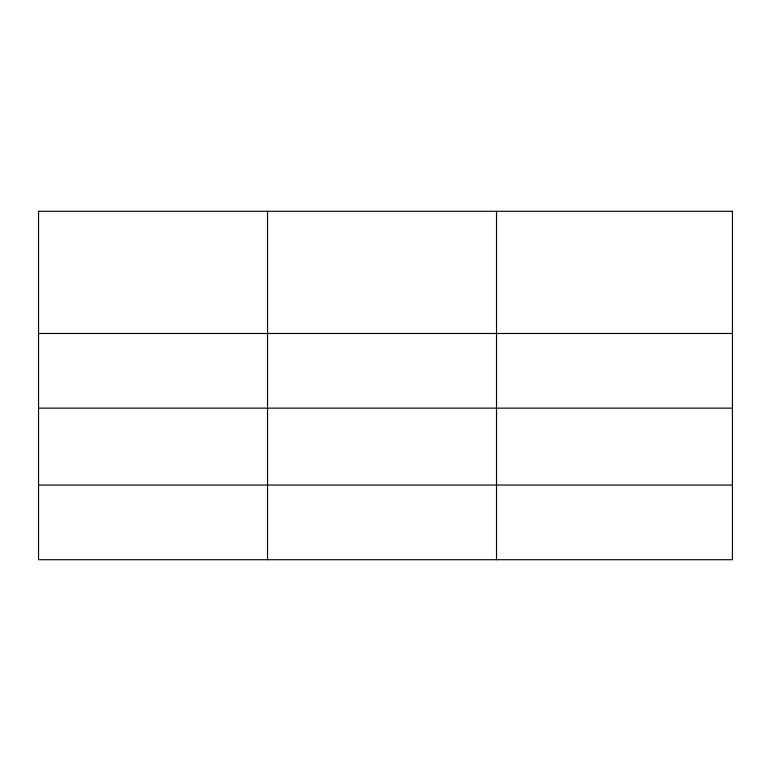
<?xml version="1.0" encoding="UTF-8"?>
<svg xmlns="http://www.w3.org/2000/svg" width="771" height="771" viewBox="0 0 771 771"><rect width="100%" height="100%" fill="white"/><g stroke="black" fill="none" stroke-linecap="round" stroke-linejoin="round"><path stroke-width="1.16" d="M38.55 333.486L732.45 333.486M38.55 408.138L732.45 408.138M38.55 485.055L732.45 485.055M496.524 211.293L496.524 559.707M267.537 211.293L267.537 559.707M732.45 211.293L38.55 211.293L38.55 559.707L732.45 559.707L732.45 211.293"/></g></svg>
